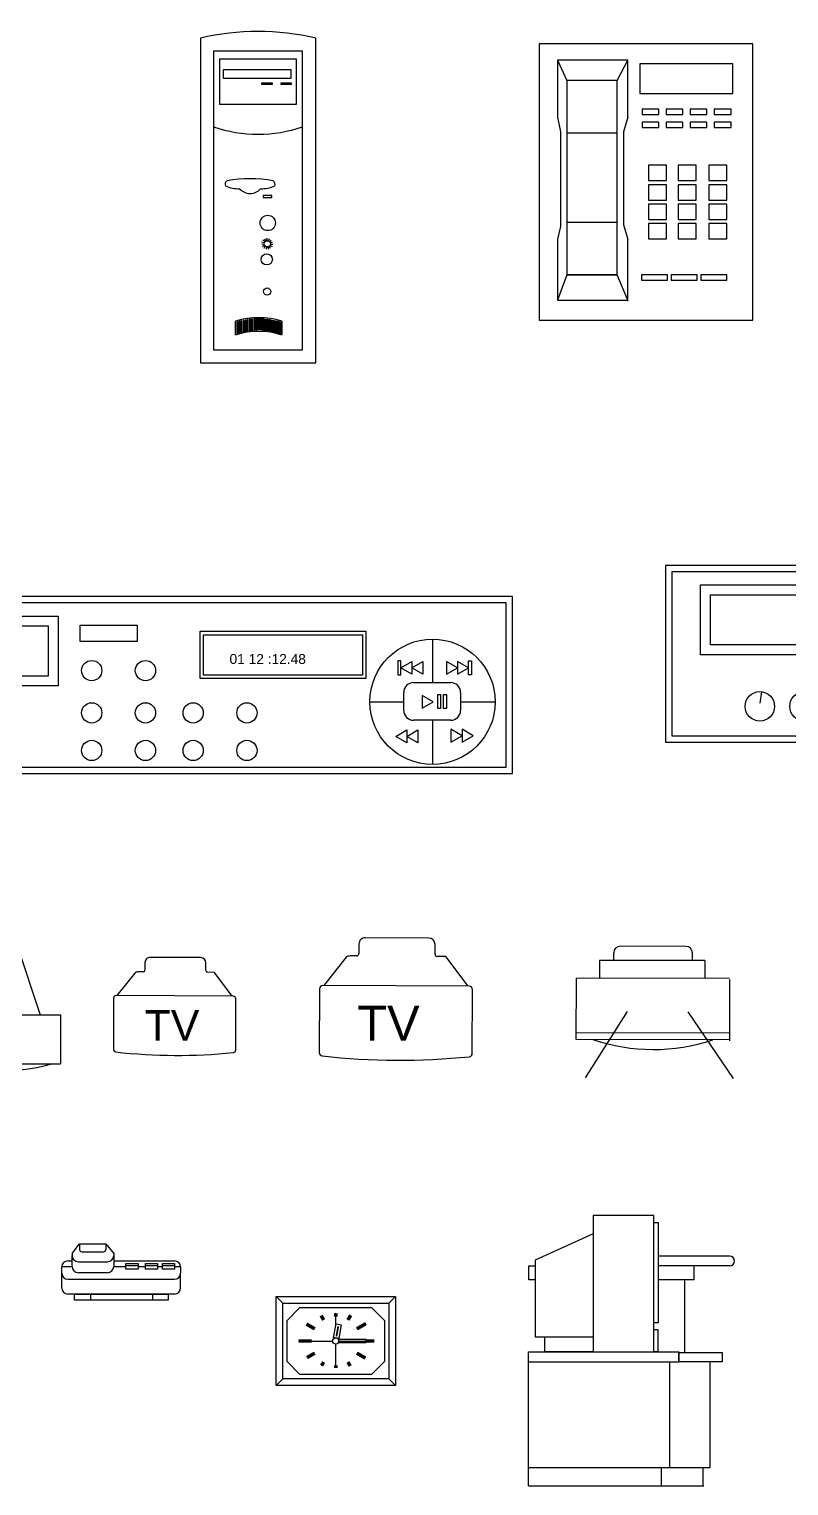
# Model space of a CAD drawing. Header units: millimetres. Extents: x 1474 to 2240, y 2278 to 2630.
# Drawn here: x 2226.046 to 2227.785, y 2605.501 to 2608.835 of the extents above; entities that cross this region are included whole.
import ezdxf

# ---------------------------------------------------------------- set-up
doc = ezdxf.new("R2010")
doc.units = ezdxf.units.MM
for name, color, linetype in [('LAYER5', 23, 'Continuous'), ('LAYER6', 7, 'Continuous'), ('复线', 6, 'Continuous'), ('家', 40, 'Continuous'), ('家居', 4, 'Continuous'), ('尺寸', 5, 'Continuous'), ('辅助线', 1, 'Continuous'), ('门窗', 2, 'Continuous')]:
    doc.layers.add(name, color=color, linetype=linetype)
doc.styles.get("Standard").update_dxf_attribs({"font": 'arial.ttf'})

# ---------------------------------------------------------------- blocks, each defined once
blk = doc.blocks.new('A$C172B490B')
at = {"color": 1, "ltscale": 0.5}
for p, q in [((850, 180), (0, 180)), ((0, 180), (0, 0)), ((850, 0), (850, 180)), ((35.8, 89.1), (35.8, 160.1)), ((35.8, 160.1), (388, 160.1)), ((388, 160.1), (388, 89.1)), ((410.4, 134.3), (410.4, 150.7)), ((410.4, 150.7), (468.2, 150.7)), ((468.2, 150.7), (468.2, 134.3)), ((468.2, 134.3), (410.4, 134.3)), ((388, 89.1), (35.8, 89.1)), ((0, 0), (850, 0))]:
    blk.add_line(p, q, dxfattribs=at)
at = {"color": 8, "ltscale": 0.5}
for p, q in [((843.5, 173.5), (6.5, 173.5)), ((6.5, 173.5), (6.5, 6.5)), ((843.5, 6.5), (843.5, 173.5)), ((45.8, 99.1), (45.8, 150.1)), ((45.8, 150.1), (378, 150.1)), ((378, 150.1), (378, 99.1)), ((535.8, 141.1), (697.6, 141.1)), ((535.8, 99.9), (535.8, 141.1)), ((697.6, 141.1), (697.6, 99.9)), ((768.8, 136.6), (768.8, 92.4)), ((378, 99.1), (45.8, 99.1)), ((697.6, 99.9), (535.8, 99.9)), ((749.5, 92.4), (787.3, 92.4)), ((739.5, 64.1), (739.5, 82.4)), ((797.3, 82.4), (797.3, 64.1)), ((705, 72.9), (739.5, 72.9)), ((797.3, 72.9), (832.5, 72.9)), ((97.7, 51.5), (96.1, 39.8)), ((143, 51.5), (141.5, 39.8)), ((182.1, 51.5), (180.5, 39.8)), ((220.4, 51.5), (218.9, 39.8)), ((787.3, 54.1), (749.5, 54.1)), ((768.8, 54.1), (768.8, 9.1)), ((6.5, 6.5), (843.5, 6.5))]:
    blk.add_line(p, q, dxfattribs=at)
at = {"color": 1, "ltscale": 0.5}
for centre, radius in [((768.8, 72.9), 63.7), ((422.1, 104.6), 10.3), ((476.8, 104.6), 10.3), ((422.1, 61.6), 10.3), ((476.8, 61.6), 10.3), ((525.3, 61.6), 10.3), ((580, 61.6), 10.3), ((96.1, 36.6), 15), ((141.5, 36.6), 15), ((180.5, 36.6), 15), ((218.9, 36.6), 15), ((422.1, 23.4), 10.3), ((476.8, 23.4), 10.3), ((525.3, 23.4), 10.3), ((580, 23.4), 10.3)]:
    blk.add_circle(centre, radius, dxfattribs=at)
at = {"color": 8, "ltscale": 0.5}
for centre, start, end in [((749.5, 82.4), 90, 180), ((787.3, 82.4), 0, 90), ((749.5, 64.1), 180, 270), ((787.3, 64.1), 270, 0)]:
    blk.add_arc(centre, 10, start, end, dxfattribs=at)
at = {"color": 1, "ltscale": 0.5}
blk.add_ellipse((198.9, 123.7), major_axis=(39, 2.2), ratio=0.312529, dxfattribs=at)
at = {"layer": '辅助线'}
for p, q in [((532.3, 144.6), (701.1, 144.6)), ((532.3, 96.4), (532.3, 144.6)), ((701.1, 144.6), (701.1, 96.4)), ((733.5, 114.5), (733.5, 100.2)), ((736.5, 114.5), (733.5, 114.5)), ((736.5, 100.2), (736.5, 114.5)), ((736.5, 107.4), (747.8, 113.9)), ((747.8, 100.9), (736.5, 107.4)), ((747.8, 107.4), (759, 113.9)), ((747.8, 113.9), (747.8, 100.9)), ((759, 100.9), (747.8, 107.4)), ((759, 113.9), (759, 100.9)), ((783, 113.9), (783, 100.9)), ((794.3, 107.4), (783, 113.9)), ((783, 100.9), (794.3, 107.4)), ((794.3, 113.9), (794.3, 100.9)), ((805.5, 107.4), (794.3, 113.9)), ((794.3, 100.9), (805.5, 107.4)), ((805.5, 100.2), (805.5, 114.5)), ((805.5, 114.5), (808.5, 114.5)), ((808.5, 114.5), (808.5, 100.2)), ((701.1, 96.4), (532.3, 96.4)), ((733.5, 100.2), (736.5, 100.2)), ((808.5, 100.2), (805.5, 100.2)), ((758.3, 79.4), (758.3, 66.4)), ((769.5, 72.9), (758.3, 79.4)), ((774, 66.1), (774, 80.4)), ((774, 80.4), (777, 80.4)), ((777, 80.4), (777, 66.1)), ((780, 66.1), (780, 80.4)), ((780, 80.4), (783, 80.4)), ((783, 80.4), (783, 66.1)), ((758.3, 66.4), (769.5, 72.9)), ((777, 66.1), (774, 66.1)), ((783, 66.1), (780, 66.1)), ((787.5, 44.9), (787.5, 31.9)), ((798.8, 38.4), (787.5, 44.9)), ((798.8, 44.9), (798.8, 31.9)), ((810, 38.4), (798.8, 44.9)), ((731.3, 37.7), (742.5, 44.2)), ((742.5, 31.2), (731.3, 37.7)), ((742.5, 44.2), (742.5, 31.2)), ((742.5, 37.7), (753.8, 44.2)), ((753.8, 31.2), (742.5, 37.7)), ((753.8, 44.2), (753.8, 31.2)), ((787.5, 31.9), (798.8, 38.4)), ((798.8, 31.9), (810, 38.4))]:
    blk.add_line(p, q, dxfattribs=at)
at = {"layer": 'LAYER5'}
blk.add_text('VCD3.0', height=10, rotation=5.2712, dxfattribs=at).set_placement((173.5, 117.2))
blk.add_text('01 12 :12.48', height=10, dxfattribs=at).set_placement((562.3, 111.4))
blk = doc.blocks.new('A$C26A13089')
at = {"layer": '复线'}
for p, q in [((410.4, 150.7), (468.2, 150.7)), ((410.4, 134.3), (410.4, 150.7)), ((468.2, 150.7), (468.2, 134.3)), ((468.2, 134.3), (410.4, 134.3)), ((97.7, 51.5), (96.1, 39.8)), ((143, 51.5), (141.5, 39.8)), ((182.1, 51.5), (180.5, 39.8)), ((220.4, 51.5), (218.9, 39.8))]:
    blk.add_line(p, q, dxfattribs=at)
for centre, radius in [((422.1, 104.6), 10.3), ((476.8, 104.6), 10.3), ((422.1, 61.6), 10.3), ((476.8, 61.6), 10.3), ((525.3, 61.6), 10.3), ((580, 61.6), 10.3), ((96.1, 36.6), 15), ((141.5, 36.6), 15), ((180.5, 36.6), 15), ((218.9, 36.6), 15), ((422.1, 23.4), 10.3), ((476.8, 23.4), 10.3), ((525.3, 23.4), 10.3), ((580, 23.4), 10.3)]:
    blk.add_circle(centre, radius, dxfattribs=at)
at = {"layer": '尺寸'}
for p, q in [((850, 180), (0, 180)), ((0, 180), (0, 0)), ((850, 0), (850, 180)), ((843.5, 173.5), (6.5, 173.5)), ((6.5, 173.5), (6.5, 6.5)), ((843.5, 6.5), (843.5, 173.5)), ((35.8, 160.1), (388, 160.1)), ((35.8, 89.1), (35.8, 160.1)), ((45.8, 150.1), (378, 150.1)), ((45.8, 99.1), (45.8, 150.1)), ((378, 150.1), (378, 99.1)), ((388, 160.1), (388, 89.1)), ((388, 89.1), (35.8, 89.1)), ((378, 99.1), (45.8, 99.1)), ((0, 0), (850, 0)), ((6.5, 6.5), (843.5, 6.5))]:
    blk.add_line(p, q, dxfattribs=at)
blk.add_circle((768.8, 72.9), 63.7, dxfattribs=at)
blk.add_ellipse((198.9, 123.7), major_axis=(39, 2.2), ratio=0.312529, dxfattribs=at)
at = {"layer": '辅助线'}
for p, q in [((532.3, 144.6), (701.1, 144.6)), ((532.3, 96.4), (532.3, 144.6)), ((535.8, 141.1), (697.6, 141.1)), ((535.8, 99.9), (535.8, 141.1)), ((697.6, 141.1), (697.6, 99.9)), ((701.1, 144.6), (701.1, 96.4)), ((736.5, 114.5), (733.5, 114.5)), ((733.5, 114.5), (733.5, 100.2)), ((736.5, 100.2), (736.5, 114.5)), ((736.5, 107.4), (747.8, 113.9)), ((747.8, 100.9), (736.5, 107.4)), ((747.8, 113.9), (747.8, 100.9)), ((747.8, 107.4), (759, 113.9)), ((759, 100.9), (747.8, 107.4)), ((759, 113.9), (759, 100.9)), ((794.3, 107.4), (783, 113.9)), ((783, 113.9), (783, 100.9)), ((783, 100.9), (794.3, 107.4)), ((805.5, 107.4), (794.3, 113.9)), ((794.3, 113.9), (794.3, 100.9)), ((794.3, 100.9), (805.5, 107.4)), ((805.5, 114.5), (808.5, 114.5)), ((805.5, 100.2), (805.5, 114.5)), ((808.5, 114.5), (808.5, 100.2)), ((701.1, 96.4), (532.3, 96.4)), ((697.6, 99.9), (535.8, 99.9)), ((733.5, 100.2), (736.5, 100.2)), ((808.5, 100.2), (805.5, 100.2)), ((769.5, 72.9), (758.3, 79.4)), ((758.3, 79.4), (758.3, 66.4)), ((774, 80.4), (777, 80.4)), ((774, 66.1), (774, 80.4)), ((777, 80.4), (777, 66.1)), ((780, 80.4), (783, 80.4)), ((780, 66.1), (780, 80.4)), ((783, 80.4), (783, 66.1)), ((758.3, 66.4), (769.5, 72.9)), ((777, 66.1), (774, 66.1)), ((783, 66.1), (780, 66.1)), ((798.8, 38.4), (787.5, 44.9)), ((787.5, 44.9), (787.5, 31.9)), ((810, 38.4), (798.8, 44.9)), ((798.8, 44.9), (798.8, 31.9)), ((731.3, 37.7), (742.5, 44.2)), ((742.5, 31.2), (731.3, 37.7)), ((742.5, 37.7), (753.8, 44.2)), ((742.5, 44.2), (742.5, 31.2)), ((753.8, 31.2), (742.5, 37.7)), ((753.8, 44.2), (753.8, 31.2)), ((787.5, 31.9), (798.8, 38.4)), ((798.8, 31.9), (810, 38.4))]:
    blk.add_line(p, q, dxfattribs=at)
at = {"layer": '门窗'}
for p, q in [((768.8, 136.6), (768.8, 92.4)), ((749.5, 92.4), (787.3, 92.4)), ((739.5, 64.1), (739.5, 82.4)), ((797.3, 82.4), (797.3, 64.1)), ((705, 72.9), (739.5, 72.9)), ((797.3, 72.9), (832.5, 72.9)), ((787.3, 54.1), (749.5, 54.1)), ((768.8, 54.1), (768.8, 9.1))]:
    blk.add_line(p, q, dxfattribs=at)
for centre, start, end in [((749.5, 82.4), 90, 180), ((787.3, 82.4), 0, 90), ((749.5, 64.1), 180, 270), ((787.3, 64.1), 270, 0)]:
    blk.add_arc(centre, 10, start, end, dxfattribs=at)
at = {"layer": 'LAYER5'}
blk.add_text('VCD3.0', height=10, rotation=5.2712, dxfattribs=at).set_placement((173.5, 117.2))
blk.add_text('01 12 :12.48', height=10, dxfattribs=at).set_placement((562.3, 111.4))
blk = doc.blocks.new('A$C09DE5EED')
for p, q in [((0, 495.6), (0, 0)), ((176, 0), (176, 495.6)), ((97.1, 181.4), (93.5, 180.7)), ((97.4, 183.4), (93.8, 184.2)), ((97.7, 179.4), (94.6, 177.3)), ((98.4, 185.1), (95.5, 187.3)), ((99, 177.9), (97, 174.7)), ((100.1, 186.2), (98.3, 189.4)), ((102.1, 186.5), (101.8, 190.2)), ((104, 186.1), (105.3, 189.6)), ((105.6, 184.8), (108.2, 187.5)), ((106, 179.2), (109.4, 177.6)), ((106.6, 183.1), (110, 184.5)), ((106.7, 181), (110.4, 181)), ((100.8, 177), (100.3, 173.4)), ((102.8, 177), (103.8, 173.4)), ((104.6, 177.7), (107.1, 174.9)), ((53.3, 63.8), (53.3, 42.6)), ((124.5, 63.8), (124.5, 43)), ((0, 0), (176, 0))]:
    blk.add_line(p, q)
for points in [[(20, 20), (156, 20), (156, 475.6), (20, 475.6)], [(29.6, 464), (146.1, 464), (146.1, 394.5), (29.6, 394.5)], [(35.1, 447.8), (138.2, 447.8), (138.2, 433.8), (35.1, 433.8)], [(93.9, 427.4), (109.6, 427.4), (109.6, 424.7), (93.9, 424.7)], [(123.1, 427.4), (138.7, 427.4), (138.7, 424.7), (123.1, 424.7)], [(95.8, 252.5), (109.1, 252.5), (109.1, 255.6), (95.8, 255.6)], [(78.1, 49.2), (79.6, 49.2), (79.6, 67), (78.1, 67)], [(81.3, 49.8), (82.9, 49.8), (82.9, 67.6), (81.3, 67.6)], [(84.5, 50.4), (86.1, 50.4), (86.1, 68.2), (84.5, 68.2)], [(89.8, 50.4), (88.2, 50.4), (88.2, 68.2), (89.8, 68.2)], [(93.3, 50.4), (91.7, 50.4), (91.7, 68.2), (93.3, 68.2)], [(96.5, 49.8), (94.9, 49.8), (94.9, 67.6), (96.5, 67.6)], [(99.7, 49.2), (98.1, 49.2), (98.1, 67), (99.7, 67)], [(55.4, 45), (57, 45), (57, 62.9), (55.4, 62.9)], [(58.6, 45.7), (60.2, 45.7), (60.2, 63.5), (58.6, 63.5)], [(61.8, 46.3), (63.4, 46.3), (63.4, 64.1), (61.8, 64.1)], [(65.1, 46.9), (66.7, 46.9), (66.7, 64.8), (65.1, 64.8)], [(68.2, 47.6), (69.8, 47.6), (69.8, 65.4), (68.2, 65.4)], [(71.4, 48.2), (73, 48.2), (73, 66), (71.4, 66)], [(74.7, 48.8), (76.3, 48.8), (76.3, 66.7), (74.7, 66.7)], [(103.1, 48.8), (101.5, 48.8), (101.5, 66.7), (103.1, 66.7)], [(106.3, 48.2), (104.8, 48.2), (104.8, 66), (106.3, 66)], [(109.6, 47.6), (108, 47.6), (108, 65.4), (109.6, 65.4)], [(112.7, 46.9), (111.1, 46.9), (111.1, 64.8), (112.7, 64.8)], [(116, 46.3), (114.4, 46.3), (114.4, 64.1), (116, 64.1)], [(119.2, 45.7), (117.6, 45.7), (117.6, 63.5), (119.2, 63.5)], [(122.4, 45), (120.8, 45), (120.8, 62.9), (122.4, 62.9)]]:
    blk.add_lwpolyline(points, close=True)
for centre, radius in [((102.8, 213.5), 11.7), ((102, 181.7), 4.75), ((101.3, 158), 8.58), ((101.8, 108.9), 5.46)]:
    blk.add_circle(centre, radius)
for centre, radius, start, end in [((88, 121.7), 384.1, 76.7606, 103.2394), ((88, 556.8), 207.9, 250.918, 289.082), ((43.4, 272.7), 5.77, 119.1182, 206.4946), ((58.3, 313), 47.3, 245.0215, 271.9406), ((75.9, 91.8), 189.3, 79.2666, 100.7334), ((93.5, 313), 47.3, 268.0594, 294.9785), ((108.3, 272.7), 5.77, 333.5054, 60.8818), ((75.9, 280.2), 21.6, 222.0459, 317.9541), ((88.9, -47.7), 117, 72.3078, 107.6922), ((88.9, -68.9), 117, 72.3078, 107.6922)]:
    blk.add_arc(centre, radius, start, end)

msp = doc.modelspace()

# ---------------------------------------------------------------- linework, layer by layer
at = {"layer": 'LAYER6', "color": 5}
for p, q in [((2227.255, 2608.7632), (2227.2769, 2608.7167)), ((2227.3922, 2608.7167), (2227.416, 2608.7632)), ((2227.3922, 2608.7167), (2227.2769, 2608.7167)), ((2227.255, 2608.6333), (2227.2623, 2608.5995)), ((2227.416, 2608.6333), (2227.4065, 2608.5995)), ((2227.2623, 2608.5995), (2227.2623, 2608.3829)), ((2227.3922, 2608.5967), (2227.2769, 2608.5967)), ((2227.4065, 2608.5995), (2227.4065, 2608.3867)), ((2227.2769, 2608.393), (2227.3922, 2608.393)), ((2227.4065, 2608.3867), (2227.416, 2608.354)), ((2227.2623, 2608.3829), (2227.255, 2608.354)), ((2227.2769, 2608.272), (2227.255, 2608.214)), ((2227.3922, 2608.272), (2227.2769, 2608.272)), ((2227.416, 2608.214), (2227.3922, 2608.272))]:
    msp.add_line(p, q, dxfattribs=at)
for points in [[(2227.2133, 2608.1687), (2227.7022, 2608.1687), (2227.7022, 2608.8012), (2227.2133, 2608.8012)], [(2227.4438, 2608.6873), (2227.6569, 2608.6873), (2227.6569, 2608.7548), (2227.4438, 2608.7548)], [(2227.2769, 2608.272), (2227.3922, 2608.272), (2227.3922, 2608.7167), (2227.2769, 2608.7167)], [(2227.4489, 2608.6389), (2227.487, 2608.6389), (2227.487, 2608.6516), (2227.4489, 2608.6516)], [(2227.4489, 2608.6092), (2227.487, 2608.6092), (2227.487, 2608.6219), (2227.4489, 2608.6219)], [(2227.504, 2608.6389), (2227.5422, 2608.6389), (2227.5422, 2608.6516), (2227.504, 2608.6516)], [(2227.504, 2608.6092), (2227.5422, 2608.6092), (2227.5422, 2608.6219), (2227.504, 2608.6219)], [(2227.5591, 2608.6389), (2227.5973, 2608.6389), (2227.5973, 2608.6516), (2227.5591, 2608.6516)], [(2227.5591, 2608.6092), (2227.5973, 2608.6092), (2227.5973, 2608.6219), (2227.5591, 2608.6219)], [(2227.6142, 2608.6389), (2227.6524, 2608.6389), (2227.6524, 2608.6516), (2227.6142, 2608.6516)], [(2227.6142, 2608.6092), (2227.6524, 2608.6092), (2227.6524, 2608.6219), (2227.6142, 2608.6219)], [(2227.4637, 2608.488), (2227.5051, 2608.488), (2227.5051, 2608.5229), (2227.4637, 2608.5229)], [(2227.5316, 2608.488), (2227.5729, 2608.488), (2227.5729, 2608.5229), (2227.5316, 2608.5229)], [(2227.6015, 2608.488), (2227.6429, 2608.488), (2227.6429, 2608.5229), (2227.6015, 2608.5229)], [(2227.4637, 2608.4435), (2227.5051, 2608.4435), (2227.5051, 2608.4784), (2227.4637, 2608.4784)], [(2227.5316, 2608.4435), (2227.5729, 2608.4435), (2227.5729, 2608.4784), (2227.5316, 2608.4784)], [(2227.6015, 2608.4435), (2227.6429, 2608.4435), (2227.6429, 2608.4784), (2227.6015, 2608.4784)], [(2227.4637, 2608.399), (2227.5051, 2608.399), (2227.5051, 2608.434), (2227.4637, 2608.434)], [(2227.5316, 2608.399), (2227.5729, 2608.399), (2227.5729, 2608.434), (2227.5316, 2608.434)], [(2227.6015, 2608.399), (2227.6429, 2608.399), (2227.6429, 2608.434), (2227.6015, 2608.434)], [(2227.4637, 2608.3545), (2227.5051, 2608.3545), (2227.5051, 2608.3895), (2227.4637, 2608.3895)], [(2227.5316, 2608.3545), (2227.5729, 2608.3545), (2227.5729, 2608.3895), (2227.5316, 2608.3895)], [(2227.6015, 2608.3545), (2227.6429, 2608.3545), (2227.6429, 2608.3895), (2227.6015, 2608.3895)], [(2227.4478, 2608.26), (2227.5074, 2608.26), (2227.5074, 2608.272), (2227.4478, 2608.272)], [(2227.5154, 2608.26), (2227.575, 2608.26), (2227.575, 2608.272), (2227.5154, 2608.272)], [(2227.583, 2608.26), (2227.6426, 2608.26), (2227.6426, 2608.272), (2227.583, 2608.272)]]:
    msp.add_lwpolyline(points, close=True, dxfattribs=at)
for points in [[(2227.416, 2608.7632), (2227.255, 2608.7632), (2227.255, 2608.6333)], [(2227.416, 2608.6333), (2227.416, 2608.7644)], [(2227.255, 2608.354), (2227.255, 2608.214)], [(2227.416, 2608.2124), (2227.416, 2608.354)], [(2227.255, 2608.214), (2227.416, 2608.214)]]:
    msp.add_lwpolyline(points, dxfattribs=at)
at = {"layer": '家', "linetype": 'Continuous'}
for p, q in [((2227.3368, 2606.1192), (2227.3368, 2605.8075)), ((2227.476, 2606.1192), (2227.3368, 2606.1192)), ((2227.476, 2605.8075), (2227.476, 2606.1192)), ((2227.476, 2606.1032), (2227.4859, 2606.1032)), ((2227.476, 2605.8736), (2227.476, 2606.1032)), ((2227.4859, 2606.1032), (2227.4859, 2605.8736)), ((2226.1447, 2606.0327), (2226.1617, 2606.0547)), ((2226.1617, 2606.0547), (2226.1617, 2606.0417)), ((2226.1617, 2606.0547), (2226.2217, 2606.0547)), ((2226.2217, 2606.0547), (2226.2217, 2606.0417)), ((2226.2217, 2606.0547), (2226.2397, 2606.0327)), ((2227.3368, 2606.0778), (2227.2043, 2606.0171)), ((2226.1447, 2606.0327), (2226.1447, 2606.0277)), ((2226.1447, 2606.0027), (2226.1447, 2606.0277)), ((2226.1667, 2606.0367), (2226.2167, 2606.0367)), ((2226.2397, 2606.0327), (2226.2397, 2606.0277)), ((2226.2397, 2606.0277), (2226.2397, 2606.0027)), ((2227.6494, 2606.0268), (2227.4859, 2606.0268)), ((2226.1207, 2606.0027), (2226.1447, 2606.0027)), ((2226.1207, 2605.9977), (2226.1207, 2606.0017)), ((2226.1207, 2605.9877), (2226.1207, 2605.9977)), ((2226.1207, 2605.9538), (2226.1207, 2605.9877)), ((2226.1347, 2606.0157), (2226.1447, 2606.0157)), ((2226.1587, 2606.0137), (2226.2257, 2606.0137)), ((2226.2257, 2605.9887), (2226.1587, 2605.9887)), ((2226.2397, 2606.0157), (2226.3787, 2606.0157)), ((2226.2397, 2606.0027), (2226.2677, 2606.0027)), ((2226.2677, 2606.0097), (2226.2957, 2606.0097)), ((2226.2677, 2605.9967), (2226.2677, 2606.0097)), ((2226.2957, 2606.0047), (2226.2677, 2606.0047)), ((2226.2957, 2605.9967), (2226.2677, 2605.9967)), ((2226.2957, 2606.0097), (2226.2957, 2605.9967)), ((2226.2957, 2606.0027), (2226.3127, 2606.0027)), ((2226.3127, 2606.0097), (2226.3397, 2606.0097)), ((2226.3127, 2605.9967), (2226.3127, 2606.0097)), ((2226.3397, 2606.0047), (2226.3127, 2606.0047)), ((2226.3397, 2605.9967), (2226.3127, 2605.9967)), ((2226.3397, 2606.0097), (2226.3397, 2605.9967)), ((2226.3397, 2606.0027), (2226.3517, 2606.0027)), ((2226.3517, 2606.0097), (2226.3787, 2606.0097)), ((2226.3517, 2605.9967), (2226.3517, 2606.0097)), ((2226.3787, 2606.0047), (2226.3517, 2606.0047)), ((2226.3787, 2605.9967), (2226.3517, 2605.9967)), ((2226.3787, 2606.0097), (2226.3787, 2605.9967)), ((2226.3787, 2606.0027), (2226.3927, 2606.0027)), ((2226.3927, 2606.0017), (2226.3927, 2605.9977)), ((2226.3927, 2605.9977), (2226.3927, 2605.9877)), ((2227.1894, 2606.0043), (2227.2043, 2606.0043)), ((2227.1894, 2605.9724), (2227.1894, 2606.0043)), ((2227.2043, 2606.0171), (2227.2043, 2605.8419)), ((2227.6494, 2606.0043), (2227.4859, 2606.0043)), ((2227.5679, 2605.9724), (2227.5679, 2606.0043)), ((2226.1347, 2605.9737), (2226.3787, 2605.9737)), ((2226.3927, 2605.9538), (2226.3927, 2605.9847)), ((2227.2043, 2605.9724), (2227.1894, 2605.9724)), ((2227.5679, 2605.9724), (2227.4859, 2605.9724)), ((2227.5457, 2605.9724), (2227.5457, 2605.8075)), ((2226.3787, 2605.9398), (2226.1347, 2605.9398)), ((2226.1497, 2605.9398), (2226.3647, 2605.9398)), ((2226.1497, 2605.9258), (2226.1497, 2605.9398)), ((2226.3647, 2605.9258), (2226.1497, 2605.9258)), ((2226.3647, 2605.9398), (2226.3647, 2605.9258)), ((2226.6265, 2605.9188), (2226.6115, 2605.9338)), ((2226.8695, 2605.9188), (2226.8845, 2605.9338)), ((2226.748, 2605.8685), (2226.748, 2605.8958)), ((2227.4859, 2605.8736), (2227.476, 2605.8736)), ((2227.476, 2605.8584), (2227.4846, 2605.8584)), ((2227.476, 2605.8075), (2227.476, 2605.8584)), ((2227.4846, 2605.8584), (2227.4846, 2605.8075)), ((2226.663, 2605.8323), (2226.741, 2605.8323)), ((2226.748, 2605.8393), (2226.748, 2605.8394)), ((2226.748, 2605.7708), (2226.748, 2605.8253)), ((2226.755, 2605.8323), (2226.836, 2605.8323)), ((2227.2043, 2605.8419), (2227.3368, 2605.8419)), ((2227.2266, 2605.8075), (2227.2266, 2605.8419)), ((2227.3368, 2605.8419), (2227.3368, 2605.8075)), ((2227.1893, 2605.8075), (2227.476, 2605.8075)), ((2227.1893, 2605.8075), (2227.5327, 2605.8075)), ((2227.1893, 2605.5012), (2227.1893, 2605.8075)), ((2227.3368, 2605.8075), (2227.2266, 2605.8075)), ((2227.3368, 2605.8075), (2227.2266, 2605.8075)), ((2227.2266, 2605.8075), (2227.3368, 2605.8075)), ((2227.4846, 2605.8075), (2227.476, 2605.8075)), ((2227.5327, 2605.8075), (2227.5327, 2605.785)), ((2227.5327, 2605.8061), (2227.6324, 2605.8061)), ((2227.5327, 2605.785), (2227.5327, 2605.8061)), ((2227.6324, 2605.8061), (2227.6324, 2605.785)), ((2227.1893, 2605.785), (2227.5115, 2605.785)), ((2227.1893, 2605.785), (2227.5327, 2605.785)), ((2227.5115, 2605.785), (2227.5115, 2605.5423)), ((2227.6324, 2605.785), (2227.5327, 2605.785)), ((2227.6038, 2605.785), (2227.6038, 2605.5423)), ((2226.6265, 2605.7458), (2226.6115, 2605.7308)), ((2226.8695, 2605.7458), (2226.8845, 2605.7308)), ((2227.4924, 2605.5423), (2227.1893, 2605.5423)), ((2227.5115, 2605.5423), (2227.4924, 2605.5423)), ((2227.4924, 2605.5423), (2227.4924, 2605.5008)), ((2227.6038, 2605.5423), (2227.5115, 2605.5423)), ((2227.5879, 2605.5423), (2227.5879, 2605.5008)), ((2227.1893, 2605.5012), (2227.5902, 2605.5012))]:
    msp.add_line(p, q, dxfattribs=at)
msp.add_lwpolyline([(2226.1877, 2605.9258), (2226.1877, 2605.9398), (2226.3287, 2605.9398), (2226.3287, 2605.9258)], dxfattribs=at)
for points in [[(2226.6115, 2605.7308), (2226.6115, 2605.9338), (2226.8845, 2605.9338), (2226.8845, 2605.7308)], [(2226.6265, 2605.7458), (2226.6265, 2605.9188), (2226.8695, 2605.9188), (2226.8695, 2605.7458)], [(2226.6365, 2605.7854), (2226.6365, 2605.8792), (2226.666, 2605.9088), (2226.8299, 2605.9088), (2226.8595, 2605.8792), (2226.8595, 2605.7854), (2226.8299, 2605.7558), (2226.666, 2605.7558)], [(2226.7428, 2605.8404), (2226.7485, 2605.8713), (2226.7603, 2605.8692), (2226.7546, 2605.8382)], [(2226.755, 2605.8283), (2226.755, 2605.8368), (2226.8165, 2605.8368), (2226.8165, 2605.8283)]]:
    msp.add_lwpolyline(points, close=True, dxfattribs=at)
for points, const_width in [([(2226.7202, 2605.8804), (2226.7144, 2605.8905)], 0.008), ([(2226.748, 2605.8878), (2226.748, 2605.8958)], 0.008), ([(2226.7757, 2605.8804), (2226.782, 2605.8913)], 0.008), ([(2226.6999, 2605.8601), (2226.6807, 2605.8711)], 0.008), ([(2226.7494, 2605.8427), (2226.7536, 2605.8659)], 0.004), ([(2226.796, 2605.8601), (2226.8171, 2605.8722)], 0.008), ([(2226.6925, 2605.8323), (2226.663, 2605.8323)], 0.008), ([(2226.8165, 2605.8323), (2226.836, 2605.8323)], 0.008), ([(2226.6999, 2605.8046), (2226.682, 2605.7942)], 0.008), ([(2226.7202, 2605.7842), (2226.7153, 2605.7758)], 0.008), ([(2226.7757, 2605.7842), (2226.781, 2605.7751)], 0.008), ([(2226.796, 2605.8046), (2226.8157, 2605.7932)], 0.008), ([(2226.748, 2605.7768), (2226.748, 2605.7708)], 0.008)]:
    msp.add_lwpolyline(points, dxfattribs=dict(at, const_width=const_width))
msp.add_circle((2226.748, 2605.8323), 0.007, dxfattribs=at)
for centre, radius, start, end in [((2226.1587, 2606.0277), 0.014, 180, 270), ((2226.1667, 2606.0417), 0.005, 180, 270), ((2226.2167, 2606.0417), 0.005, 270, 0), ((2226.2257, 2606.0277), 0.014, 270, 0), ((2227.6494, 2606.0155), 0.0113, 270, 90), ((2226.1347, 2606.0017), 0.014, 90, 180), ((2226.1347, 2605.9877), 0.014, 180, 270), ((2226.1587, 2606.0027), 0.014, 180, 270), ((2226.2257, 2606.0027), 0.014, 270, 0), ((2226.3787, 2606.0017), 0.014, 0, 90), ((2226.3787, 2605.9877), 0.014, 270, 0), ((2226.1347, 2605.9538), 0.014, 180, 270), ((2226.3787, 2605.9538), 0.014, 270, 0)]:
    msp.add_arc(centre, radius, start, end, dxfattribs=at)
at = {"layer": '家居', "color": 2, "linetype": 'ByBlock'}
for p, q in [((2226.9602, 2606.7545), (2226.8158, 2606.7552)), ((2226.8008, 2606.7403), (2226.8007, 2606.7184)), ((2226.9751, 2606.7176), (2226.9751, 2606.7395)), ((2226.3113, 2606.6983), (2226.3112, 2606.6808)), ((2226.4388, 2606.7096), (2226.3233, 2606.7102)), ((2226.4507, 2606.6801), (2226.4508, 2606.6976)), ((2226.7716, 2606.7106), (2226.7207, 2606.6459)), ((2226.7957, 2606.7135), (2226.7807, 2606.7136)), ((2227, 2606.7124), (2226.98, 2606.7126)), ((2227.0507, 2606.644), (2227, 2606.7124)), ((2226.288, 2606.6745), (2226.2472, 2606.6228)), ((2226.3072, 2606.6768), (2226.2953, 2606.6769)), ((2226.4707, 2606.676), (2226.4547, 2606.6761)), ((2226.5112, 2606.6212), (2226.4707, 2606.676)), ((2226.5132, 2606.6213), (2226.2452, 2606.6227)), ((2226.7106, 2606.6384), (2226.7102, 2606.4923)), ((2226.7106, 2606.6384), (2226.7102, 2606.4923)), ((2227.0532, 2606.6441), (2226.7182, 2606.6459)), ((2227.0603, 2606.4904), (2227.0607, 2606.6365)), ((2227.0603, 2606.4904), (2227.0607, 2606.6365)), ((2226.2392, 2606.6168), (2226.2389, 2606.4999)), ((2226.2392, 2606.6168), (2226.2389, 2606.4999)), ((2226.5189, 2606.4984), (2226.5192, 2606.6152)), ((2226.5189, 2606.4984), (2226.5192, 2606.6152))]:
    msp.add_line(p, q, dxfattribs=at)
at = {"layer": '家居', "color": 2}
for p, q in [((2226.0192, 2606.7377), (2226.0711, 2606.5786)), ((2225.7903, 2606.5786), (2226.1179, 2606.5786)), ((2226.1179, 2606.5786), (2226.1179, 2606.4663)), ((2225.7903, 2606.4663), (2226.1179, 2606.4663))]:
    msp.add_line(p, q, dxfattribs=at)
at = {"layer": '家居', "color": 2, "ltscale": 250}
for p, q in [((2227.3839, 2606.7033), (2227.3839, 2606.7209)), ((2227.549, 2606.7355), (2227.399, 2606.7359)), ((2227.5639, 2606.7029), (2227.5639, 2606.7205)), ((2227.3516, 2606.7034), (2227.3515, 2606.6625)), ((2227.5928, 2606.7028), (2227.3516, 2606.7034)), ((2227.5928, 2606.7028), (2227.5927, 2606.6619)), ((2227.2984, 2606.5226), (2227.2988, 2606.6626)), ((2227.6488, 2606.6617), (2227.2988, 2606.6626)), ((2227.6495, 2606.5194), (2227.6499, 2606.6594)), ((2227.4144, 2606.5866), (2227.319, 2606.4344)), ((2227.6583, 2606.4332), (2227.5545, 2606.5859)), ((2227.6484, 2606.5217), (2227.2984, 2606.5226)), ((2227.6485, 2606.5367), (2227.2985, 2606.5376))]:
    msp.add_line(p, q, dxfattribs=at)
at = {"layer": '家居', "color": 2, "linetype": 'ByBlock'}
for centre, radius, start, end in [((2226.8158, 2606.7402), 0.015, 89.7741, 179.7741), ((2226.9601, 2606.7395), 0.015, 359.7741, 89.7741), ((2226.3233, 2606.6982), 0.012, 89.7741, 179.7741), ((2226.4388, 2606.6976), 0.012, 359.7741, 89.7741), ((2226.7807, 2606.6986), 0.015, 89.7741, 126.9614), ((2226.7957, 2606.7185), 0.005, 269.7741, 359.7741), ((2226.98, 2606.7176), 0.005, 179.7741, 269.7741), ((2226.2952, 2606.6649), 0.012, 89.7741, 126.9614), ((2226.3072, 2606.6808), 0.004, 269.7741, 359.7741), ((2226.4547, 2606.6801), 0.004, 179.7741, 269.7741), ((2226.2452, 2606.6167), 0.006, 89.6881, 179.7741), ((2226.5132, 2606.6153), 0.006, 359.7741, 89.6881), ((2226.7181, 2606.6384), 0.0075, 89.6881, 179.7741), ((2227.0532, 2606.6366), 0.0075, 359.7741, 89.6881), ((2226.2449, 2606.4998), 0.006, 179.7741, 263.5632), ((2226.3857, 2607.748), 1.2621, 263.5632, 275.8122), ((2226.5129, 2606.4984), 0.006, 275.8122, 359.7741), ((2226.7177, 2606.4923), 0.0075, 179.7741, 263.5632), ((2227.0528, 2606.4904), 0.0075, 275.8122, 359.7741), ((2226.8938, 2608.0525), 1.5776, 263.5632, 275.8122)]:
    msp.add_arc(centre, radius, start, end, dxfattribs=at)
at = {"layer": '家居', "color": 2, "ltscale": 250}
for centre, radius, start, end in [((2227.3989, 2606.7209), 0.015, 89.8555, 179.8555), ((2227.5489, 2606.7205), 0.015, 359.8555, 89.8555), ((2227.4745, 2606.9252), 0.4257, 251.0862, 288.6248)]:
    msp.add_arc(centre, radius, start, end, dxfattribs=at)
at = {"layer": '家居', "color": 2}
msp.add_arc((2225.9541, 2607.0392), 0.5908, 255.8631, 284.1369, dxfattribs=at)

# ---------------------------------------------------------------- block references
at = {"xscale": 0.00225, "yscale": 0.00225, "zscale": 0.00225}
msp.add_blockref('A$C172B490B', (2227.5021, 2607.2024), dxfattribs=at)
at = {"layer": 'LAYER6', "color": 6, "xscale": 0.0015, "yscale": 0.0015, "zscale": 0.0015}
msp.add_blockref('A$C09DE5EED', (2226.4381, 2608.0707), dxfattribs=at)
at = {"layer": '辅助线', "xscale": 0.00225, "yscale": 0.00225, "zscale": 0.00225}
msp.add_blockref('A$C26A13089', (2225.2396, 2607.1312), dxfattribs=at)

# ---------------------------------------------------------------- texts
at = {"layer": '家居', "color": 2, "linetype": 'ByBlock'}
for height, p in [(0.07, (2226.3107, 2606.5195)), (0.08, (2226.7971, 2606.5197))]:
    msp.add_text('TV', height=height, dxfattribs=at).set_placement(p)

doc.saveas('drawing.dxf')
